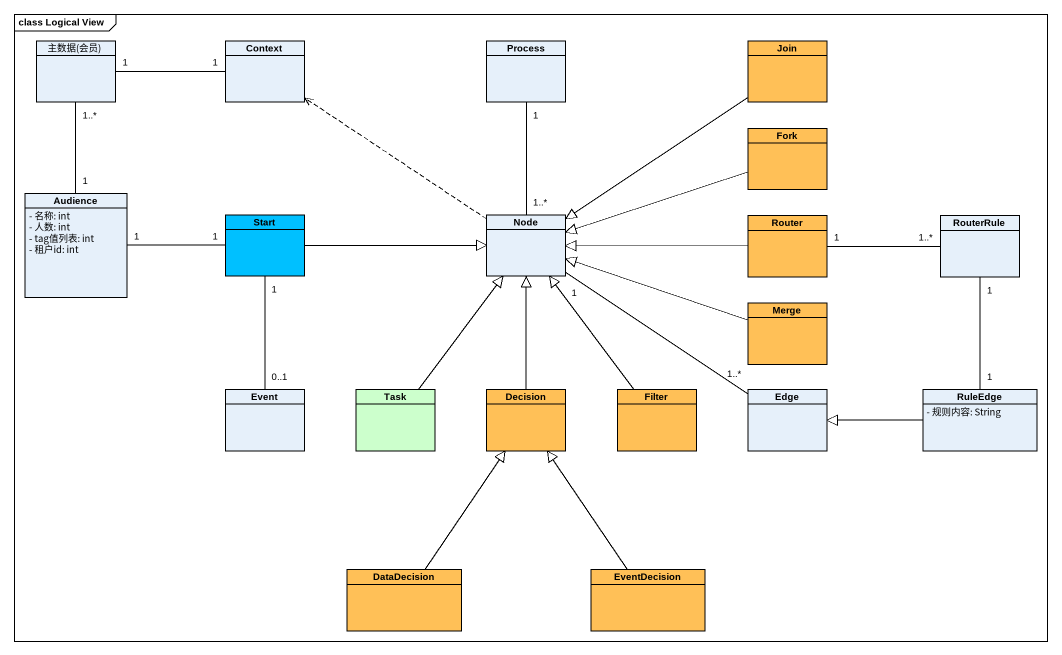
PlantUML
@startuml
mainframe class Logical View
hide circle
hide empty members
skinparam classAttributeIconSize 0
class "主数据(会员)" as 主数据_会员
class Context
class "Process" as Process_
class Join #FFC057
class "Fork" as Fork_ #FFC057
class Audience {
  - 名称: int
  - 人数: int
  - tag值列表: int
  - 租户id: int
}
class "Start" as Start_ #00C0FF
class "Node" as Node_
class Router #FFC057
class RouterRule
class Merge #FFC057
class Event
class Task #CCFFCC
class Decision #FFC057
class Filter #FFC057
class Edge
class RuleEdge {
  - 规则内容: String
}
class DataDecision #FFC057
class EventDecision #FFC057
Context "1" -left- "1" 主数据_会员
Process_ "1" -- "1..*" Node_
Join --|> Node_
Fork_ -left-|> Node_
Audience "1" -up- "1..*" 主数据_会员
Start_ "1" -left- "1" Audience
Start_ -right-|> Node_
Start_ "1" -- "0..1" Event
Node_ .up.> Context
Node_ "1" -- "1..*" Edge
Router -left-|> Node_
Router "1" -right- "1..*" RouterRule
RouterRule "1" -- "1" RuleEdge
Merge -left-|> Node_
Task -up-|> Node_
Decision -up-|> Node_
Filter -up-|> Node_
RuleEdge -left-|> Edge
DataDecision -up-|> Decision
EventDecision -up-|> Decision
@enduml
